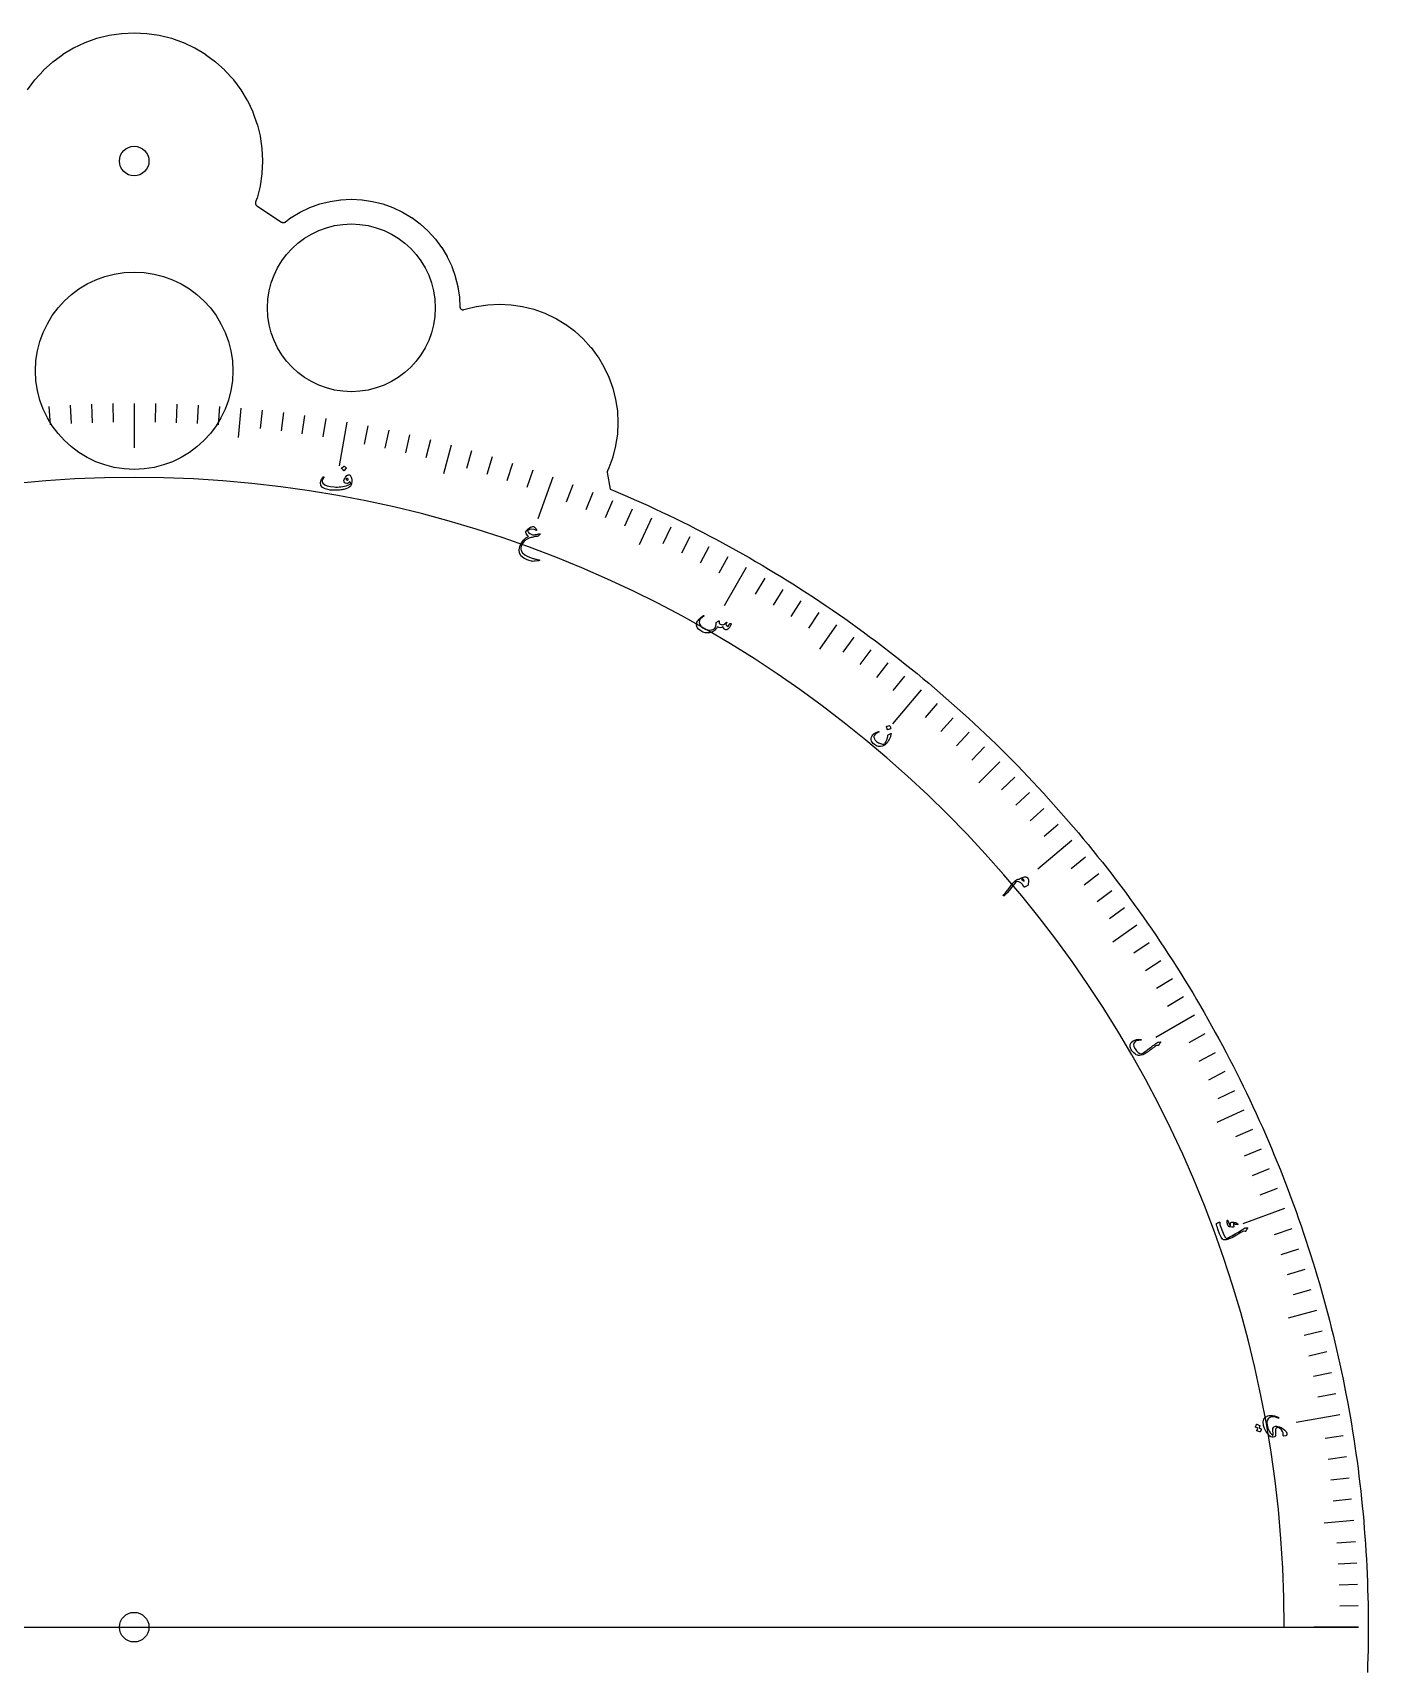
# Model space of a CAD drawing. Header units: millimetres. Extents: x -125 to 125, y -125 to 162.
# Drawn here: x -10.3 to 125, y -4.4 to 161.6 of the extents above; entities that cross this region are included whole.
import ezdxf

# ---------------------------------------------------------------- set-up
doc = ezdxf.new("R2010")
doc.units = ezdxf.units.MM
for name, color, linetype in [('CUT_INNER', 6, 'Continuous'), ('CUT_OUTER', 1, 'Continuous'), ('ENGRAVE', 7, 'Continuous'), ('ENGRAVE_FINE', 8, 'Continuous'), ('TEXT', 5, 'Continuous')]:
    doc.layers.add(name, color=color, linetype=linetype)

msp = doc.modelspace()

# ---------------------------------------------------------------- linework, layer by layer
at = {"layer": 'CUT_INNER'}
for centre, radius in [((0, 148.5644), 1.5), ((22, 133.6894), 8.5), ((0, 127.3144), 10), ((0, 0), 1.5)]:
    msp.add_circle(centre, radius, dxfattribs=at)
at = {"layer": 'CUT_OUTER'}
msp.add_lwpolyline([(-10.8047, 155.7927), (-10.0535, 156.8056), (-10.0442, 156.817), (-9.1973, 157.7513), (-9.1869, 157.7617), (-8.2526, 158.6086), (-8.2412, 158.6179), (-7.2283, 159.3691), (-7.2161, 159.3773), (-6.1345, 160.0256), (-6.1215, 160.0325), (-4.9815, 160.5717), (-4.968, 160.5773), (-3.7806, 161.0021), (-3.7666, 161.0064), (-2.5433, 161.3128), (-2.5289, 161.3157), (-1.2815, 161.5007), (-1.2669, 161.5022), (-0.0074, 161.564), (0.0074, 161.564), (1.2669, 161.5022), (1.2815, 161.5007), (2.5289, 161.3157), (2.5433, 161.3128), (3.7666, 161.0064), (3.7806, 161.0021), (4.968, 160.5773), (4.9815, 160.5717), (6.1215, 160.0325), (6.1345, 160.0256), (7.2161, 159.3773), (7.2283, 159.3691), (8.2412, 158.6179), (8.2526, 158.6086), (9.1869, 157.7617), (9.1973, 157.7513), (10.0442, 156.817), (10.0535, 156.8056), (10.8047, 155.7927), (10.8129, 155.7805), (11.4612, 154.6989), (11.4681, 154.6859), (12.0073, 153.5459), (12.0129, 153.5323), (12.4377, 152.345), (12.442, 152.3309), (12.7484, 151.1077), (12.7513, 151.0933), (12.9363, 149.8459), (12.9378, 149.8313), (12.9996, 148.5717), (12.9996, 148.557), (12.9378, 147.2975), (12.9363, 147.2829), (12.7513, 146.0355), (12.7484, 146.0211), (12.442, 144.7978), (12.4377, 144.7838), (12.2975, 144.3917), (12.2891, 144.3644), (12.2835, 144.3365), (12.2804, 144.3082), (12.2801, 144.2797), (12.2825, 144.2513), (12.2876, 144.2233), (12.2953, 144.1958), (12.3056, 144.1693), (12.3183, 144.1438), (12.3334, 144.1196), (12.3508, 144.097), (12.3702, 144.0761), (12.3915, 144.0572), (12.4145, 144.0404), (14.9349, 142.3741), (14.9612, 142.3586), (14.9889, 142.3458), (15.0178, 142.3359), (15.0476, 142.329), (15.0779, 142.3252), (15.1084, 142.3245), (15.1389, 142.3268), (15.1689, 142.3323), (15.1983, 142.3408), (15.2266, 142.3522), (15.2536, 142.3665), (15.2791, 142.3834), (15.8828, 142.8312), (15.895, 142.8393), (16.8083, 143.3867), (16.8213, 143.3937), (17.7838, 143.8489), (17.7974, 143.8545), (18.7999, 144.2133), (18.814, 144.2175), (19.8469, 144.4762), (19.8613, 144.4791), (20.9145, 144.6353), (20.9292, 144.6368), (21.9926, 144.689), (22.0074, 144.689), (23.0708, 144.6368), (23.0855, 144.6353), (24.1387, 144.4791), (24.1531, 144.4762), (25.186, 144.2175), (25.2001, 144.2133), (26.2026, 143.8545), (26.2162, 143.8489), (27.1787, 143.3937), (27.1917, 143.3867), (28.105, 142.8393), (28.1172, 142.8312), (28.9724, 142.1969), (28.9838, 142.1876), (29.7727, 141.4725), (29.7831, 141.4621), (30.4982, 140.6732), (30.5075, 140.6618), (31.1418, 139.8066), (31.15, 139.7943), (31.6973, 138.8811), (31.7043, 138.8681), (32.1595, 137.9056), (32.1652, 137.892), (32.5239, 136.8895), (32.5281, 136.8754), (32.7868, 135.8425), (32.7897, 135.8281), (32.946, 134.7749), (32.9474, 134.7602), (32.9959, 133.7725), (32.9988, 133.7432), (33.0045, 133.7143), (33.0131, 133.6861), (33.0244, 133.659), (33.0382, 133.633), (33.0546, 133.6085), (33.0733, 133.5857), (33.0941, 133.5649), (33.1168, 133.5463), (33.1413, 133.5299), (33.1673, 133.516), (33.1945, 133.5048), (33.2227, 133.4962), (33.2515, 133.4905), (33.2808, 133.4876), (33.3103, 133.4876), (33.3396, 133.4905), (33.3685, 133.4962), (33.3966, 133.5048), (33.5096, 133.5452), (33.5237, 133.5495), (34.6518, 133.832), (34.6662, 133.8349), (35.8165, 134.0055), (35.8312, 134.007), (36.9926, 134.064), (37.0074, 134.064), (38.1688, 134.007), (38.1835, 134.0055), (39.3338, 133.8349), (39.3482, 133.832), (40.4763, 133.5495), (40.4904, 133.5452), (41.5853, 133.1534), (41.5989, 133.1478), (42.6501, 132.6506), (42.6631, 132.6437), (43.6605, 132.0458), (43.6728, 132.0376), (44.6068, 131.3449), (44.6182, 131.3356), (45.4798, 130.5546), (45.4902, 130.5442), (46.2712, 129.6826), (46.2805, 129.6712), (46.9732, 128.7372), (46.9814, 128.7249), (47.5793, 127.7275), (47.5862, 127.7145), (48.0834, 126.6633), (48.089, 126.6497), (48.4808, 125.5547), (48.4851, 125.5407), (48.7676, 124.4126), (48.7705, 124.3982), (48.9411, 123.2479), (48.9426, 123.2332), (48.9996, 122.0717), (48.9996, 122.057), (48.9426, 120.8955), (48.9411, 120.8809), (48.7705, 119.7306), (48.7676, 119.7162), (48.4851, 118.5881), (48.4808, 118.574), (48.089, 117.4791), (48.0834, 117.4655), (47.9508, 117.1853), (47.9393, 117.1572), (47.9306, 117.1281), (47.9249, 117.0983), (47.9222, 117.0681), (47.9227, 117.0378), (47.9261, 117.0077), (48.2057, 115.3302), (48.5431, 115.1893), (49.249, 114.8892), (49.953, 114.5849), (50.6552, 114.2762), (51.3554, 113.9633), (52.0537, 113.646), (52.75, 113.3245), (53.4444, 112.9987), (54.1367, 112.6686), (54.827, 112.3343), (55.5153, 111.9958), (56.2014, 111.653), (56.8854, 111.3061), (57.5673, 110.955), (58.2471, 110.5996), (58.9246, 110.2402), (59.5999, 109.8765), (60.273, 109.5088), (60.9438, 109.1369), (61.6123, 108.7609), (62.2785, 108.3808), (62.9423, 107.9966), (63.6038, 107.6084), (64.2628, 107.2161), (64.9195, 106.8197), (65.5737, 106.4194), (66.2255, 106.015), (66.8747, 105.6067), (67.5214, 105.1944), (68.1656, 104.7781), (68.8072, 104.3579), (69.4463, 103.9337), (70.0827, 103.5056), (70.7165, 103.0737), (71.3476, 102.6378), (71.976, 102.1981), (72.6017, 101.7545), (73.2247, 101.3071), (73.845, 100.8559), (74.4624, 100.4009), (75.0771, 99.9422), (75.6889, 99.4796), (76.2979, 99.0133), (76.9039, 98.5433), (77.5072, 98.0696), (78.1074, 97.5922), (78.7048, 97.1111), (79.2992, 96.6263), (79.8906, 96.1379), (80.4789, 95.6459), (81.0643, 95.1503), (81.6466, 94.6511), (82.2258, 94.1483), (82.802, 93.642), (83.375, 93.1322), (83.9449, 92.6189), (84.5116, 92.1021), (85.0751, 91.5818), (85.6355, 91.058), (86.1926, 90.5309), (86.7464, 90.0003), (87.297, 89.4664), (87.8443, 88.929), (88.3883, 88.3883), (88.929, 87.8443), (89.4664, 87.297), (90.0003, 86.7464), (90.5309, 86.1926), (91.058, 85.6355), (91.5818, 85.0751), (92.1021, 84.5116), (92.6189, 83.9449), (93.1322, 83.375), (93.642, 82.802), (94.1483, 82.2258), (94.6511, 81.6466), (95.1503, 81.0643), (95.6459, 80.4789), (96.1379, 79.8906), (96.6263, 79.2992), (97.1111, 78.7048), (97.5922, 78.1074), (98.0696, 77.5072), (98.5433, 76.9039), (99.0133, 76.2979), (99.4796, 75.6889), (99.9422, 75.0771), (100.4009, 74.4624), (100.8559, 73.845), (101.3071, 73.2247), (101.7545, 72.6017), (102.1981, 71.976), (102.6378, 71.3476), (103.0737, 70.7165), (103.5056, 70.0827), (103.9337, 69.4463), (104.3579, 68.8072), (104.7781, 68.1656), (105.1944, 67.5214), (105.6067, 66.8747), (106.015, 66.2255), (106.4194, 65.5737), (106.8197, 64.9195), (107.2161, 64.2628), (107.6084, 63.6038), (107.9966, 62.9423), (108.3808, 62.2785), (108.7609, 61.6123), (109.1369, 60.9438), (109.5088, 60.273), (109.8765, 59.5999), (110.2402, 58.9246), (110.5996, 58.2471), (110.955, 57.5673), (111.3061, 56.8854), (111.653, 56.2014), (111.9958, 55.5153), (112.3343, 54.827), (112.6686, 54.1367), (112.9987, 53.4444), (113.3245, 52.75), (113.646, 52.0537), (113.9633, 51.3554), (114.2762, 50.6552), (114.5849, 49.953), (114.8892, 49.249), (115.1893, 48.5431), (115.4849, 47.8354), (115.7763, 47.1259), (116.0633, 46.4146), (116.3459, 45.7016), (116.6241, 44.9869), (116.8979, 44.2704), (117.1674, 43.5523), (117.4324, 42.8326), (117.693, 42.1112), (117.9492, 41.3883), (118.2009, 40.6638), (118.4482, 39.9378), (118.691, 39.2102), (118.9294, 38.4812), (119.1633, 37.7507), (119.3926, 37.0189), (119.6175, 36.2856), (119.8379, 35.5509), (120.0538, 34.815), (120.2652, 34.0777), (120.472, 33.3391), (120.6743, 32.5993), (120.8721, 31.8582), (121.0653, 31.116), (121.2539, 30.3725), (121.438, 29.628), (121.6175, 28.8823), (121.7924, 28.1355), (121.9628, 27.3877), (122.1285, 26.6388), (122.2897, 25.8889), (122.4462, 25.1381), (122.5982, 24.3863), (122.7455, 23.6336), (122.8882, 22.88), (123.0263, 22.1255), (123.1597, 21.3702), (123.2885, 20.6141), (123.4127, 19.8573), (123.5322, 19.0996), (123.6471, 18.3413), (123.7573, 17.5823), (123.8628, 16.8226), (123.9637, 16.0623), (124.0599, 15.3013), (124.1515, 14.5398), (124.2384, 13.7778), (124.3206, 13.0152), (124.3981, 12.2521), (124.4709, 11.4886), (124.5391, 10.7247), (124.6025, 9.9603), (124.6613, 9.1956), (124.7154, 8.4305), (124.7648, 7.6651), (124.8094, 6.8994), (124.8494, 6.1335), (124.8847, 5.3673), (124.9153, 4.6009), (124.9412, 3.8344), (124.9624, 3.0677), (124.9788, 2.3008), (124.9906, 1.5339), (124.9976, 0.767), (125, 0), (124.9976, -0.767), (124.9906, -1.5339), (124.9788, -2.3008), (124.9624, -3.0677), (124.9412, -3.8344), (124.9153, -4.6009)], dxfattribs=at)
at = {"layer": 'ENGRAVE'}
for points in [[(0, 124), (0, 119.5)], [(0, 124), (0, 119.5)], [(10.8073, 123.5281), (10.5458, 120.5396)], [(21.5324, 122.1162), (20.751, 117.6845)], [(32.0936, 119.7748), (31.3171, 116.877)], [(42.4105, 116.5219), (40.8714, 112.2933)], [(52.4047, 112.3822), (51.1368, 109.6632)], [(62, 107.3872), (59.75, 103.49)], [(71.1235, 101.5749), (69.4027, 99.1174)], [(79.7057, 94.9895), (76.8131, 91.5423)], [(87.6812, 87.6812), (85.5599, 85.5599)], [(94.9895, 79.7057), (91.5423, 76.8131)], [(101.5749, 71.1235), (99.1174, 69.4027)], [(107.3872, 62), (103.49, 59.75)], [(112.3822, 52.4047), (109.6632, 51.1368)], [(116.5219, 42.4105), (112.2933, 40.8714)], [(119.7748, 32.0936), (116.877, 31.3171)], [(122.1162, 21.5324), (117.6845, 20.751)], [(123.5281, 10.8073), (120.5396, 10.5458)], [(-124, 0), (124, 0)], [(124, 0), (119.5, 0)]]:
    msp.add_lwpolyline(points, dxfattribs=at)
msp.add_arc((0, 0), 116.5, 0, 180, dxfattribs=at)
at = {"layer": 'ENGRAVE_FINE'}
for points in [[(-8.6498, 123.6979), (-8.519, 121.8275)], [(-6.4897, 123.8301), (-6.3915, 121.9576)], [(-4.3275, 123.9245), (-4.2621, 122.0506)], [(-2.1641, 123.9811), (-2.1314, 122.1064)], [(2.1641, 123.9811), (2.1314, 122.1064)], [(4.3275, 123.9245), (4.2621, 122.0506)], [(6.4897, 123.8301), (6.3915, 121.9576)], [(8.6498, 123.6979), (8.519, 121.8275)], [(12.9615, 123.3207), (12.7655, 121.456)], [(15.1118, 123.0757), (14.8833, 121.2147)], [(17.2575, 122.7932), (16.9965, 120.9365)], [(19.3979, 122.4734), (19.1046, 120.6214)], [(23.6603, 121.7218), (23.3025, 119.8812)], [(25.781, 121.2903), (25.3912, 119.4563)], [(27.8939, 120.8219), (27.4721, 118.9949)], [(29.9983, 120.3167), (29.5447, 118.4974)], [(34.179, 119.1965), (33.6622, 117.3941)], [(36.2541, 118.5818), (35.7059, 116.7887)], [(38.3181, 117.931), (37.7387, 116.1478)], [(40.3705, 117.2443), (39.76, 115.4715)], [(44.4376, 115.764), (43.7657, 114.0135)], [(46.4512, 114.9708), (45.7488, 113.2323)], [(48.4507, 114.1426), (47.718, 112.4167)], [(50.4353, 113.2796), (49.6727, 111.5667)], [(54.358, 111.4505), (53.5361, 109.7652)], [(56.2948, 110.4848), (55.4436, 108.8142)], [(58.2145, 109.4855), (57.3342, 107.83)], [(60.1164, 108.4528), (59.2074, 106.8129)], [(63.8647, 106.2887), (62.899, 104.6816)], [(65.71, 105.158), (64.7164, 103.5679)], [(67.5352, 103.9952), (66.514, 102.4226)], [(69.3399, 102.8007), (68.2914, 101.2462)], [(72.8854, 100.3181), (71.7833, 98.8012)], [(74.6251, 99.0308), (73.4967, 97.5334)], [(76.342, 97.7133), (75.1877, 96.2358)], [(78.0357, 96.3661), (76.8558, 94.909)], [(81.3513, 93.584), (80.1212, 92.1689)], [(82.9722, 92.15), (81.7176, 90.7566)], [(84.5678, 90.6879), (83.289, 89.3166)], [(86.1376, 89.1981), (84.8352, 87.8494)], [(89.1981, 86.1376), (87.8494, 84.8352)], [(90.6879, 84.5678), (89.3166, 83.289)], [(92.15, 82.9722), (90.7566, 81.7176)], [(93.584, 81.3513), (92.1689, 80.1212)], [(96.3661, 78.0357), (94.909, 76.8558)], [(97.7133, 76.342), (96.2358, 75.1877)], [(99.0308, 74.6251), (97.5334, 73.4967)], [(100.3181, 72.8854), (98.8012, 71.7833)], [(102.8007, 69.3399), (101.2462, 68.2914)], [(103.9952, 67.5352), (102.4226, 66.514)], [(105.158, 65.71), (103.5679, 64.7164)], [(106.2887, 63.8647), (104.6816, 62.899)], [(108.4528, 60.1164), (106.8129, 59.2074)], [(109.4855, 58.2145), (107.83, 57.3342)], [(110.4848, 56.2948), (108.8142, 55.4436)], [(111.4505, 54.358), (109.7652, 53.5361)], [(113.2796, 50.4353), (111.5667, 49.6727)], [(114.1426, 48.4507), (112.4167, 47.718)], [(114.9708, 46.4512), (113.2323, 45.7488)], [(115.764, 44.4376), (114.0135, 43.7657)], [(117.2443, 40.3705), (115.4715, 39.76)], [(117.931, 38.3181), (116.1478, 37.7387)], [(118.5818, 36.2541), (116.7887, 35.7059)], [(119.1965, 34.179), (117.3941, 33.6622)], [(120.3167, 29.9983), (118.4974, 29.5447)], [(120.8219, 27.8939), (118.9949, 27.4721)], [(121.2903, 25.781), (119.4563, 25.3912)], [(121.7218, 23.6603), (119.8812, 23.3025)], [(122.4734, 19.3979), (120.6214, 19.1046)], [(122.7932, 17.2575), (120.9365, 16.9965)], [(123.0757, 15.1118), (121.2147, 14.8833)], [(123.3207, 12.9615), (121.456, 12.7655)], [(123.6979, 8.6498), (121.8275, 8.519)], [(123.8301, 6.4897), (121.9576, 6.3915)], [(123.9245, 4.3275), (122.0506, 4.2621)], [(123.9811, 2.1641), (122.1064, 2.1314)]]:
    msp.add_lwpolyline(points, dxfattribs=at)
at = {"layer": 'TEXT'}
for points in [[(21.7238, 116.7756), (21.7965, 116.7673), (21.8628, 116.7266), (21.9224, 116.6533), (21.9754, 116.5475), (22.0153, 116.4154), (22.0359, 116.2628), (22.0372, 116.0899), (22.0193, 115.8966), (22.0082, 115.8273), (21.9914, 115.7643), (21.9688, 115.7074), (21.9405, 115.6567), (21.8562, 115.5607), (21.7419, 115.4754), (21.5974, 115.4007), (21.4229, 115.3366), (21.3263, 115.3096), (21.2272, 115.2856), (21.1258, 115.2644), (21.022, 115.2462), (20.9155, 115.2308), (20.8063, 115.2185), (20.6941, 115.2091), (20.5791, 115.2026), (20.4642, 115.1987), (20.3522, 115.1973), (20.2433, 115.1982), (20.1373, 115.2014), (20.034, 115.2073), (19.9334, 115.2162), (19.8353, 115.2279), (19.7398, 115.2426), (19.348, 115.3424), (19.0732, 115.4955), (18.9152, 115.7028), (18.8742, 115.9648), (18.8812, 116.023), (18.8952, 116.0882), (18.9164, 116.1606), (18.9448, 116.2401), (18.9839, 116.3261), (19.0321, 116.4079), (19.0892, 116.4854), (19.1555, 116.5586), (19.1649, 116.5667), (19.1752, 116.5719), (19.1865, 116.5742), (19.1986, 116.5736), (19.2098, 116.5702), (19.2182, 116.5639), (19.2239, 116.555), (19.2268, 116.5432), (19.2271, 116.5308), (19.2248, 116.5196), (19.2199, 116.5099), (19.2125, 116.5014), (19.0843, 116.3271), (19.0254, 116.1699), (19.0355, 116.0299), (19.1145, 115.907), (19.3089, 115.7603), (19.5645, 115.6498), (19.8814, 115.575), (20.2599, 115.5355), (20.4282, 115.5303), (20.5981, 115.5328), (20.7698, 115.5431), (20.9432, 115.5611), (21.1181, 115.5869), (21.2944, 115.6205), (21.4722, 115.6619), (21.6513, 115.7111), (21.7482, 115.7449), (21.8245, 115.7866), (21.8801, 115.8364), (21.9151, 115.8942), (21.9107, 115.9393), (21.8984, 115.9822), (21.8783, 116.023), (21.8504, 116.0615), (21.8466, 116.0638), (21.8412, 116.0623), (21.8342, 116.0569), (21.8255, 116.0477), (21.7586, 115.9749), (21.6893, 115.9237), (21.6176, 115.8942), (21.5435, 115.8863), (21.4149, 115.9083), (21.323, 115.964), (21.2678, 116.0534), (21.2491, 116.1767), (21.2685, 116.279), (21.3258, 116.3979), (21.421, 116.5333), (21.5543, 116.6852), (21.5943, 116.7214), (21.6358, 116.7485), (21.679, 116.7666), (21.7238, 116.7756)], [(21.2236, 117.6567), (21.229, 117.6604), (21.2358, 117.6619), (21.2441, 117.6613), (21.2539, 117.6586), (21.3194, 117.6178), (21.3796, 117.5713), (21.4345, 117.5194), (21.4842, 117.4619), (21.4886, 117.4537), (21.4897, 117.4461), (21.4878, 117.4391), (21.4826, 117.4327), (21.2631, 117.1923), (21.2556, 117.187), (21.2471, 117.1869), (21.2378, 117.192), (21.2275, 117.2024), (21.2187, 117.2114), (21.2046, 117.225), (21.1852, 117.2433), (21.1606, 117.2662), (21.1303, 117.2937), (21.0939, 117.3261), (21.0513, 117.3633), (21.0025, 117.4052), (20.9962, 117.4118), (20.9935, 117.4178), (20.9945, 117.4232), (20.9991, 117.4279)], [(21.6696, 116.2652), (21.6859, 116.2788), (21.6927, 116.2941), (21.6901, 116.3112), (21.678, 116.3301), (21.6242, 116.3802), (21.5721, 116.3996), (21.5217, 116.3881), (21.473, 116.3459), (21.4651, 116.3317), (21.4615, 116.3185), (21.4623, 116.3064), (21.4674, 116.2953), (21.5118, 116.2543), (21.5603, 116.2357), (21.6129, 116.2393), (21.6696, 116.2652)], [(40.3867, 111.5285), (40.4459, 111.5235), (40.5043, 111.5013), (40.5618, 111.462), (40.6184, 111.4057), (40.6456, 111.3725), (40.6699, 111.34), (40.6913, 111.3084), (40.7099, 111.2776), (40.7256, 111.2478), (40.7386, 111.2193), (40.7489, 111.192), (40.7565, 111.1659), (40.7592, 111.1422), (40.7506, 111.1313), (40.7307, 111.1333), (40.6994, 111.1481), (40.4992, 111.2367), (40.2928, 111.2614), (40.0806, 111.2223), (39.8628, 111.1194), (39.8545, 111.1106), (39.8508, 111.0996), (39.8517, 111.0865), (39.8571, 111.0713), (39.9485, 110.9329), (40.0613, 110.8223), (40.1956, 110.7394), (40.3515, 110.6841), (40.3815, 110.6795), (40.4223, 110.6795), (40.4742, 110.6842), (40.5369, 110.6936), (40.6533, 110.7166), (40.7562, 110.7368), (40.8456, 110.7542), (40.9214, 110.7688), (40.9835, 110.7806), (41.0321, 110.7897), (41.067, 110.7961), (41.0883, 110.7998), (41.1162, 110.7984), (41.1271, 110.7864), (41.1209, 110.7638), (41.0976, 110.7306), (41.0249, 110.6477), (40.966, 110.5878), (40.921, 110.5508), (40.8899, 110.5367), (40.8073, 110.5293), (40.7188, 110.5181), (40.6243, 110.5029), (40.5239, 110.4839), (40.4175, 110.4609), (40.3052, 110.434), (40.1869, 110.4031), (40.0628, 110.3682), (39.8019, 110.2641), (39.5781, 110.1121), (39.3915, 109.9123), (39.2418, 109.665), (39.1873, 109.5207), (39.1617, 109.3776), (39.1651, 109.2357), (39.1973, 109.095), (39.3247, 108.876), (39.5551, 108.6742), (39.8883, 108.489), (40.3244, 108.3195), (40.3938, 108.2985), (40.469, 108.2772), (40.55, 108.2556), (40.6369, 108.2336), (40.7295, 108.2117), (40.8277, 108.1899), (40.9315, 108.1684), (41.0409, 108.1471), (41.0594, 108.1423), (41.0721, 108.1362), (41.0791, 108.1289), (41.0804, 108.1204), (41.0509, 108.0923), (40.965, 108.0652), (40.8229, 108.039), (40.6246, 108.0134), (40.5061, 108.0029), (40.4048, 107.9999), (40.3206, 108.0045), (40.2535, 108.0167), (40.0127, 108.0858), (39.799, 108.1618), (39.6126, 108.2447), (39.4533, 108.3347), (39.1771, 108.5726), (39.0216, 108.8486), (38.9872, 109.1632), (39.0744, 109.5167), (39.2408, 109.8612), (39.4424, 110.1454), (39.6796, 110.3689), (39.9524, 110.5317), (39.849, 110.6312), (39.7688, 110.7232), (39.7119, 110.8077), (39.6782, 110.8848), (39.6718, 110.9134), (39.6709, 110.9424), (39.6754, 110.9719), (39.6853, 111.0018), (39.7257, 111.0775), (39.7709, 111.1465), (39.8211, 111.209), (39.8762, 111.2649), (40.0069, 111.3704), (40.1355, 111.4494), (40.2621, 111.5022), (40.3867, 111.5285)], [(60.3837, 101.6906), (60.3973, 101.7009), (60.4102, 101.7065), (60.4223, 101.7072), (60.4336, 101.7031), (60.4458, 101.6938), (60.4542, 101.6824), (60.4588, 101.6692), (60.4596, 101.6539), (60.4542, 101.6043), (60.4382, 101.5484), (60.4115, 101.4862), (60.3741, 101.4176), (60.3021, 101.3122), (60.2196, 101.2203), (60.1268, 101.1419), (60.0237, 101.0771), (59.994, 101.0644), (59.9658, 101.0577), (59.939, 101.057), (59.9137, 101.0622), (59.8346, 101.1025), (59.7604, 101.1645), (59.6912, 101.2483), (59.6268, 101.3538), (59.4839, 101.2918), (59.348, 101.2745), (59.219, 101.3019), (59.0968, 101.374), (59.0543, 101.3102), (59.0115, 101.25), (58.9684, 101.1933), (58.925, 101.1402), (58.8812, 101.0903), (58.8366, 101.0432), (58.7914, 100.9988), (58.7454, 100.9572), (58.654, 100.887), (58.5536, 100.8315), (58.4442, 100.7906), (58.3257, 100.7644), (58.0744, 100.7471), (57.8338, 100.7714), (57.6034, 100.8375), (57.3831, 100.9453), (57.162, 101.1142), (57.0208, 101.3076), (56.9595, 101.526), (56.9783, 101.7695), (57.0051, 101.846), (57.0492, 101.9294), (57.1107, 102.0198), (57.1895, 102.1171), (57.2853, 102.2183), (57.396, 102.3175), (57.5218, 102.4144), (57.6626, 102.509), (57.6727, 102.5143), (57.6825, 102.5166), (57.6922, 102.5158), (57.7018, 102.512), (57.7102, 102.5062), (57.7166, 102.4995), (57.7209, 102.4918), (57.7231, 102.4833), (57.7221, 102.4732), (57.7185, 102.464), (57.7123, 102.4558), (57.7035, 102.4485), (57.5202, 102.3203), (57.3845, 102.2064), (57.2965, 102.1067), (57.2559, 102.0216), (57.2337, 101.796), (57.2844, 101.5944), (57.408, 101.4164), (57.6045, 101.2619), (57.9156, 101.1099), (58.2134, 101.0408), (58.4985, 101.0548), (58.7711, 101.1521), (58.8437, 101.2783), (58.9004, 101.4232), (58.9412, 101.5868), (58.9659, 101.7691), (58.9669, 101.7885), (58.9705, 101.8042), (58.9768, 101.8163), (58.9856, 101.8248), (59.0228, 101.8501), (59.058, 101.8736), (59.0911, 101.8954), (59.1222, 101.9155), (59.151, 101.9335), (59.1774, 101.9491), (59.2012, 101.9621), (59.2226, 101.9726), (59.2333, 101.9761), (59.2419, 101.9751), (59.2484, 101.9695), (59.2527, 101.9593), (59.2542, 101.9527), (59.2558, 101.9429), (59.2576, 101.9297), (59.2597, 101.9133), (59.2615, 101.8939), (59.2628, 101.8716), (59.2634, 101.8466), (59.2635, 101.8187), (59.265, 101.7643), (59.2689, 101.7232), (59.2752, 101.6953), (59.2841, 101.6807), (59.3616, 101.6263), (59.4512, 101.5926), (59.553, 101.5795), (59.667, 101.587), (59.7182, 101.6064), (59.7828, 101.6494), (59.8608, 101.7162), (59.9523, 101.8065), (59.9611, 101.8151), (59.9712, 101.8207), (59.9828, 101.8233), (59.9959, 101.823), (60.0072, 101.8211), (60.0167, 101.817), (60.0245, 101.8109), (60.0304, 101.8026), (60.0309, 101.776), (60.0137, 101.7366), (59.979, 101.6844), (59.9267, 101.6195), (59.9671, 101.5434), (60.0196, 101.4782), (60.0843, 101.4236), (60.161, 101.3796), (60.1736, 101.403), (60.1816, 101.4233), (60.1852, 101.4404), (60.1843, 101.4545), (60.182, 101.4685), (60.1828, 101.4806), (60.1868, 101.4909), (60.194, 101.4993)], [(76.504, 91.3626), (76.5104, 91.3632), (76.5171, 91.3611), (76.524, 91.3565), (76.5312, 91.3493), (76.5676, 91.2815), (76.5967, 91.2115), (76.6185, 91.1393), (76.633, 91.0648), (76.6327, 91.0556), (76.6299, 91.0484), (76.6247, 91.0433), (76.6171, 91.0403), (76.3077, 90.94), (76.2986, 90.9391), (76.2912, 90.9431), (76.2857, 90.9522), (76.282, 90.9663), (76.2787, 90.9785), (76.2733, 90.9973), (76.2656, 91.0227), (76.2556, 91.0547), (76.2431, 91.0935), (76.2276, 91.1396), (76.2091, 91.1929), (76.1877, 91.2534), (76.1855, 91.2623), (76.1862, 91.2688), (76.1897, 91.273), (76.196, 91.2748)], [(76.6723, 90.5091), (76.6561, 90.4426), (76.6374, 90.3746), (76.6162, 90.3051), (76.5926, 90.2342), (76.5658, 90.1617), (76.5352, 90.0877), (76.5009, 90.0121), (76.4628, 89.9349), (76.4226, 89.86), (76.3798, 89.7882), (76.3342, 89.7196), (76.286, 89.6541), (76.235, 89.5917), (76.181, 89.5321), (76.124, 89.4753), (76.0641, 89.4213), (75.9963, 89.3688), (75.9278, 89.3252), (75.8586, 89.2905), (75.7887, 89.2648), (75.5984, 89.2326), (75.4008, 89.2521), (75.1958, 89.3231), (74.9833, 89.4457), (74.8466, 89.5545), (74.7441, 89.6705), (74.6757, 89.7938), (74.6415, 89.9246), (74.6424, 90.0553), (74.6739, 90.1829), (74.7362, 90.3074), (74.8293, 90.4288), (74.9485, 90.5404), (75.0814, 90.6323), (75.2282, 90.7045), (75.3889, 90.7568), (75.4104, 90.7602), (75.4269, 90.7583), (75.4384, 90.7511), (75.4449, 90.7386), (75.4469, 90.7222), (75.4394, 90.7078), (75.4223, 90.6955), (75.3957, 90.6852), (75.2115, 90.6043), (75.0737, 90.5079), (74.9822, 90.3961), (74.9368, 90.2691), (74.9367, 90.137), (74.9818, 90.005), (75.072, 89.8731), (75.2073, 89.741), (75.3962, 89.6116), (75.5902, 89.5267), (75.7895, 89.4862), (75.9943, 89.4901), (75.9998, 89.4917), (76.006, 89.4956), (76.0131, 89.5018), (76.0209, 89.5103), (76.0758, 89.583), (76.1297, 89.6763), (76.1825, 89.79), (76.2342, 89.9243), (76.2579, 89.9939), (76.2792, 90.0592), (76.2982, 90.1203), (76.3147, 90.1771), (76.3285, 90.2298), (76.3393, 90.2782), (76.347, 90.3223), (76.3517, 90.3621), (76.3549, 90.3822), (76.3608, 90.3984), (76.3693, 90.4105), (76.3803, 90.4187), (76.6375, 90.5529), (76.6555, 90.5582), (76.6673, 90.5527), (76.6729, 90.5363), (76.6723, 90.5091)], [(89.6545, 75.8059), (89.7051, 75.8358), (89.7566, 75.8643), (89.8089, 75.8915), (89.8621, 75.9173), (89.9161, 75.9411), (89.9708, 75.9622), (90.0263, 75.9807), (90.0826, 75.9965), (90.1909, 76.0176), (90.284, 76.0235), (90.3621, 76.0142), (90.425, 75.9898), (90.495, 75.9308), (90.5447, 75.8429), (90.5741, 75.7261), (90.5831, 75.5806), (90.5825, 75.5381), (90.5807, 75.4957), (90.5775, 75.4534), (90.5731, 75.4112), (90.5675, 75.369), (90.5609, 75.3266), (90.5533, 75.2839), (90.5447, 75.2411), (90.5385, 75.2176), (90.5297, 75.198), (90.5185, 75.1821), (90.5046, 75.17), (90.4398, 75.1321), (90.3817, 75.0986), (90.3303, 75.0694), (90.2856, 75.0446), (90.2482, 75.0245), (90.2189, 75.0092), (90.1976, 74.9988), (90.1843, 74.9934), (90.1646, 74.9908), (90.1477, 74.9947), (90.1338, 75.0052), (90.1226, 75.0221), (89.9734, 75.2625), (89.7992, 75.4343), (89.6004, 75.5374), (89.3774, 75.5716), (89.3558, 75.569), (89.3374, 75.5627), (89.3222, 75.5525), (89.3103, 75.5385), (89.1646, 75.3322), (89.0093, 75.1216), (88.8445, 74.9068), (88.6701, 74.6879), (88.4276, 74.4026), (88.2405, 74.2121), (88.109, 74.116), (88.0333, 74.1144), (88.0244, 74.1321), (88.0277, 74.1549), (88.0433, 74.1828), (88.0712, 74.2159), (88.1336, 74.2798), (88.1968, 74.3485), (88.2607, 74.4219), (88.3253, 74.5), (88.3908, 74.5824), (88.4573, 74.6686), (88.5247, 74.7585), (88.5931, 74.8523), (88.8224, 75.1667), (89.0114, 75.4071), (89.1605, 75.5733), (89.2698, 75.665), (89.327, 75.7001), (89.3819, 75.7299), (89.4344, 75.7544), (89.4846, 75.7736), (89.5319, 75.788), (89.576, 75.7982), (89.6169, 75.8042), (89.6545, 75.8059)], [(89.8787, 75.7485), (89.9109, 75.7319), (89.9435, 75.7131), (89.9764, 75.6921), (90.0096, 75.6691), (90.0429, 75.6441), (90.0762, 75.6173), (90.1095, 75.5887), (90.1428, 75.5583), (90.1391, 75.6372), (90.1281, 75.6987), (90.1096, 75.7428), (90.0839, 75.7695), (90.0391, 75.7894), (89.9899, 75.7925), (89.9365, 75.7788), (89.8787, 75.7485)], [(103.9167, 59.308), (103.9296, 59.3079), (103.9406, 59.3046), (103.9498, 59.2981), (103.9571, 59.2885), (103.9613, 59.277), (103.961, 59.2652), (103.9562, 59.2529), (103.947, 59.2402), (103.8917, 59.1692), (103.8473, 59.1017), (103.814, 59.038), (103.7915, 58.9778), (103.7822, 58.9585), (103.7661, 58.9454), (103.7434, 58.9386), (103.714, 58.938), (103.6987, 58.9396), (103.6841, 58.9411), (103.67, 58.9424), (103.6566, 58.9435), (103.644, 58.9445), (103.6324, 58.9456), (103.6219, 58.9467), (103.6123, 58.9479), (103.5953, 58.9493), (103.5773, 58.947), (103.5583, 58.941), (103.5383, 58.9312), (103.486, 58.8964), (103.4294, 58.8575), (103.3686, 58.8147), (103.3035, 58.7679), (103.234, 58.7174), (103.16, 58.6632), (103.0816, 58.6054), (102.9987, 58.5441), (102.9167, 58.4816), (102.8392, 58.4235), (102.7662, 58.3699), (102.6978, 58.3207), (102.6338, 58.2756), (102.5742, 58.2343), (102.5189, 58.1968), (102.468, 58.163), (102.3136, 58.0699), (102.1578, 57.9984), (102.0007, 57.9485), (101.8423, 57.9201), (101.739, 57.9213), (101.6276, 57.9506), (101.508, 58.0077), (101.3802, 58.0927), (101.2568, 58.1933), (101.1524, 58.2943), (101.0669, 58.3957), (101.0003, 58.4976), (100.8839, 58.7819), (100.8739, 59.0286), (100.9705, 59.2379), (101.1741, 59.4098), (101.3509, 59.4952), (101.5422, 59.548), (101.7479, 59.568), (101.9681, 59.5549), (101.982, 59.5522), (101.9926, 59.5471), (101.9999, 59.5395), (102.004, 59.5294), (102.006, 59.5174), (102.0054, 59.5071), (102.0023, 59.4985), (101.9967, 59.4915), (101.9871, 59.4832), (101.9765, 59.4776), (101.9649, 59.4745), (101.9523, 59.474), (101.7701, 59.4643), (101.6219, 59.4442), (101.5075, 59.4138), (101.4269, 59.3732), (101.2901, 59.2231), (101.2389, 59.0422), (101.2733, 58.8303), (101.3929, 58.5872), (101.5376, 58.3893), (101.694, 58.2402), (101.8624, 58.1399), (102.0429, 58.0884), (102.0966, 58.1222), (102.1586, 58.1631), (102.2288, 58.211), (102.3072, 58.266), (102.394, 58.3283), (102.4892, 58.3984), (102.5927, 58.4762), (102.7047, 58.5616), (102.821, 58.6484), (102.9358, 58.7334), (103.049, 58.8164), (103.1607, 58.8975), (103.2709, 58.9766), (103.3799, 59.0534), (103.4876, 59.1278), (103.5939, 59.2), (103.6937, 59.274), (103.7063, 59.2804), (103.7187, 59.2851), (103.7311, 59.2882), (103.7433, 59.2896)], [(112.769, 40.4015), (112.7394, 40.3689), (112.712, 40.336), (112.6869, 40.303), (112.6639, 40.2698), (112.6433, 40.2362), (112.6251, 40.202), (112.6092, 40.1672), (112.5957, 40.1318), (112.5864, 40.1167), (112.5724, 40.1079), (112.5539, 40.1052), (112.5307, 40.1087), (112.4059, 40.1345), (112.3926, 40.1366), (112.3817, 40.1376), (112.3731, 40.1375), (112.3668, 40.1362), (112.1099, 39.9804), (111.877, 39.8416), (111.6682, 39.7199), (111.4833, 39.6152), (111.3227, 39.5277), (111.1864, 39.4576), (111.0746, 39.4048), (110.9871, 39.3695), (110.8195, 39.31), (110.7654, 39.2942), (110.7101, 39.2808), (110.6536, 39.2699), (110.5961, 39.2615), (110.5374, 39.2558), (110.4773, 39.2529), (110.4161, 39.253), (110.3535, 39.2559), (110.236, 39.3296), (110.1004, 39.5355), (109.9459, 39.8735), (109.7713, 40.3432), (109.7223, 40.492), (109.6806, 40.6309), (109.6462, 40.7601), (109.6191, 40.8795), (109.6197, 40.8915), (109.6236, 40.9014), (109.6306, 40.9091), (109.6409, 40.9146), (109.6918, 40.9371), (109.7383, 40.9572), (109.7803, 40.975), (109.8179, 40.9903), (109.8515, 41.0035), (109.8815, 41.0145), (109.9079, 41.0236), (109.9308, 41.0305), (109.9439, 41.0337), (109.9525, 41.0319), (109.9568, 41.025), (109.9566, 41.0131), (109.9622, 40.9249), (109.9825, 40.8161), (110.0176, 40.6868), (110.0674, 40.5369), (110.2297, 40.0941), (110.3763, 39.7548), (110.5084, 39.5193), (110.6264, 39.3876), (110.7304, 39.4249), (110.9119, 39.5134), (111.171, 39.6532), (111.5075, 39.8448), (111.8431, 40.0399), (112.0964, 40.1889), (112.2676, 40.2915), (112.3566, 40.3477), (112.3806, 40.3639), (112.4031, 40.3791), (112.4241, 40.3932), (112.4435, 40.4063), (112.4611, 40.4183), (112.4768, 40.429), (112.4904, 40.4386), (112.5021, 40.447), (112.5283, 40.4632), (112.5551, 40.4739), (112.5825, 40.4788), (112.6105, 40.4781), (112.764, 40.4586), (112.7747, 40.4563), (112.7826, 40.4525), (112.7876, 40.4472), (112.7898, 40.4404), (112.7883, 40.4305), (112.7843, 40.4208), (112.7779, 40.4111), (112.769, 40.4015)], [(111.8073, 40.8411), (111.8088, 40.8343), (111.8083, 40.8278), (111.8058, 40.8215), (111.8012, 40.8154), (111.7964, 40.8122), (111.7908, 40.8096), (111.7845, 40.8078), (111.7774, 40.8067), (111.5703, 40.813), (111.5487, 40.8152), (111.5313, 40.8193), (111.518, 40.8254), (111.5087, 40.8334), (111.4807, 40.8722), (111.4513, 40.9031), (111.4204, 40.9261), (111.388, 40.9413), (111.3739, 40.9415), (111.3631, 40.9302), (111.3555, 40.9074), (111.3511, 40.8732), (111.3516, 40.8515), (111.3527, 40.8294), (111.3545, 40.8068), (111.3569, 40.7837), (111.36, 40.7599), (111.364, 40.7352), (111.3688, 40.7095), (111.3744, 40.683), (111.3702, 40.5826), (111.3064, 40.5278), (111.1831, 40.5183), (111.0004, 40.5541), (110.9422, 40.575), (110.8942, 40.5987), (110.8563, 40.6251), (110.8285, 40.6541), (110.8066, 40.6893), (110.7841, 40.7407), (110.7609, 40.8083), (110.737, 40.8921), (110.7257, 40.9353), (110.7164, 40.9767), (110.7091, 41.0165), (110.7039, 41.0547), (110.7002, 41.0909), (110.6972, 41.125), (110.695, 41.157), (110.6936, 41.1869), (110.6966, 41.2067), (110.7026, 41.2223), (110.7117, 41.2337), (110.7238, 41.2409), (110.738, 41.2437), (110.7499, 41.2409), (110.7596, 41.2324), (110.7671, 41.2181), (110.788, 41.1717), (110.8108, 41.1186), (110.8356, 41.059), (110.8623, 40.9928), (110.912, 40.8693), (110.9553, 40.7745), (110.9924, 40.7085), (111.0232, 40.6712), (111.0293, 40.6671), (111.0357, 40.6661), (111.0425, 40.668), (111.0496, 40.6731), (111.0534, 40.6779), (111.0558, 40.6851), (111.0569, 40.6947), (111.0566, 40.7067), (111.0439, 40.8148), (111.0406, 40.8608), (111.0428, 40.9019), (111.0507, 40.9384), (111.0641, 40.9701), (111.0827, 40.9996), (111.1052, 41.0213), (111.1315, 41.0351), (111.1617, 41.0412), (111.3771, 41.0495), (111.5566, 41.0189), (111.7, 40.9494), (111.8073, 40.8411)], [(114.146, 20.0943), (114.1512, 20.0907), (114.155, 20.085), (114.1573, 20.0773), (114.1581, 20.0674), (114.151, 20.0304), (114.1424, 19.9943), (114.1322, 19.9591), (114.1205, 19.9247), (114.107, 19.891), (114.0916, 19.8576), (114.0744, 19.8245), (114.0552, 19.7919), (114.0488, 19.7851), (114.0414, 19.7813), (114.033, 19.7805), (114.0236, 19.7828), (113.7225, 19.9041), (113.7181, 19.908), (113.7169, 19.9148), (113.7189, 19.9244), (113.7241, 19.9369), (113.7294, 19.9457), (113.7362, 19.9598), (113.7447, 19.9791), (113.7548, 20.0038), (113.7666, 20.0339), (113.7804, 20.0698), (113.7962, 20.1115), (113.814, 20.159), (113.5795, 20.2548), (113.5719, 20.2598), (113.5689, 20.2674), (113.5706, 20.2776), (113.5768, 20.2905), (113.5822, 20.3016), (113.5901, 20.3191), (113.6006, 20.3429), (113.6136, 20.3731), (113.6291, 20.41), (113.647, 20.4541), (113.6672, 20.5055), (113.6898, 20.5642), (113.6942, 20.5706), (113.6991, 20.574), (113.7046, 20.5743), (113.7106, 20.5716), (114.0023, 20.4464), (114.0076, 20.4428), (114.0114, 20.4371), (114.0137, 20.4294), (114.0145, 20.4195), (114.0101, 20.3883), (114.0039, 20.3577), (113.996, 20.3278), (113.9864, 20.2984), (113.9753, 20.2696), (113.9629, 20.2416), (113.9492, 20.2142), (113.9342, 20.1876)], [(116.3806, 19.4527), (116.3998, 19.5755), (116.3795, 19.7055), (116.3196, 19.8426), (116.2202, 19.9866), (116.1338, 20.0739), (116.0368, 20.1422), (115.9292, 20.1915), (115.8111, 20.2217), (115.7884, 20.2228), (115.7655, 20.2193), (115.7425, 20.2111), (115.7194, 20.1984), (115.6529, 20.1284), (115.6117, 20.0234), (115.5958, 19.8834), (115.6051, 19.7083), (115.6157, 19.5358), (115.6036, 19.4072), (115.5688, 19.3225), (115.5114, 19.2818), (115.3813, 19.2567), (115.2607, 19.2628), (115.1496, 19.3002), (115.0479, 19.3687), (114.8214, 19.6018), (114.6392, 19.8595), (114.5012, 20.1421), (114.4073, 20.4498), (114.3695, 20.7974), (114.4269, 21.0732), (114.5801, 21.2778), (114.8293, 21.4112), (114.9738, 21.4432), (115.1356, 21.4518), (115.3146, 21.4368), (115.5109, 21.3982), (115.5665, 21.3823), (115.6203, 21.3654), (115.6725, 21.3475), (115.7231, 21.3286), (115.7722, 21.3084), (115.8202, 21.2869), (115.8671, 21.264), (115.9128, 21.2397), (115.9325, 21.2257), (115.9419, 21.2117), (115.9413, 21.1978), (115.9305, 21.1838), (115.9156, 21.1743), (115.8998, 21.1699), (115.8831, 21.1703), (115.8655, 21.1756), (115.6021, 21.2791), (115.3729, 21.3266), (115.1778, 21.3186), (115.017, 21.2553), (114.8604, 21.1187), (114.7644, 20.9432), (114.7286, 20.7288), (114.753, 20.4751), (114.8354, 20.1591), (114.9521, 19.8818), (115.1034, 19.6429), (115.2895, 19.4422), (115.3043, 19.4308), (115.3177, 19.4278), (115.3296, 19.4332), (115.3402, 19.4471), (115.3554, 19.4989), (115.361, 19.5852), (115.357, 19.706), (115.3432, 19.8614), (115.3355, 20.0207), (115.3509, 20.146), (115.3898, 20.2374), (115.452, 20.2949), (115.5307, 20.3303), (115.6161, 20.3513), (115.7083, 20.3579), (115.8071, 20.3499), (116.0067, 20.3027), (116.197, 20.2217), (116.3778, 20.1068), (116.5491, 19.958), (116.5905, 19.9177), (116.6272, 19.8779), (116.6592, 19.8387), (116.6865, 19.8), (116.7092, 19.7622), (116.7276, 19.7255), (116.7417, 19.6899), (116.7514, 19.6554), (116.7617, 19.516), (116.716, 19.4218), (116.6144, 19.373), (116.457, 19.3695), (116.4129, 19.3792), (116.3854, 19.3963), (116.3747, 19.4208), (116.3806, 19.4527)]]:
    msp.add_lwpolyline(points, close=True, dxfattribs=at)

doc.saveas('drawing.dxf')
